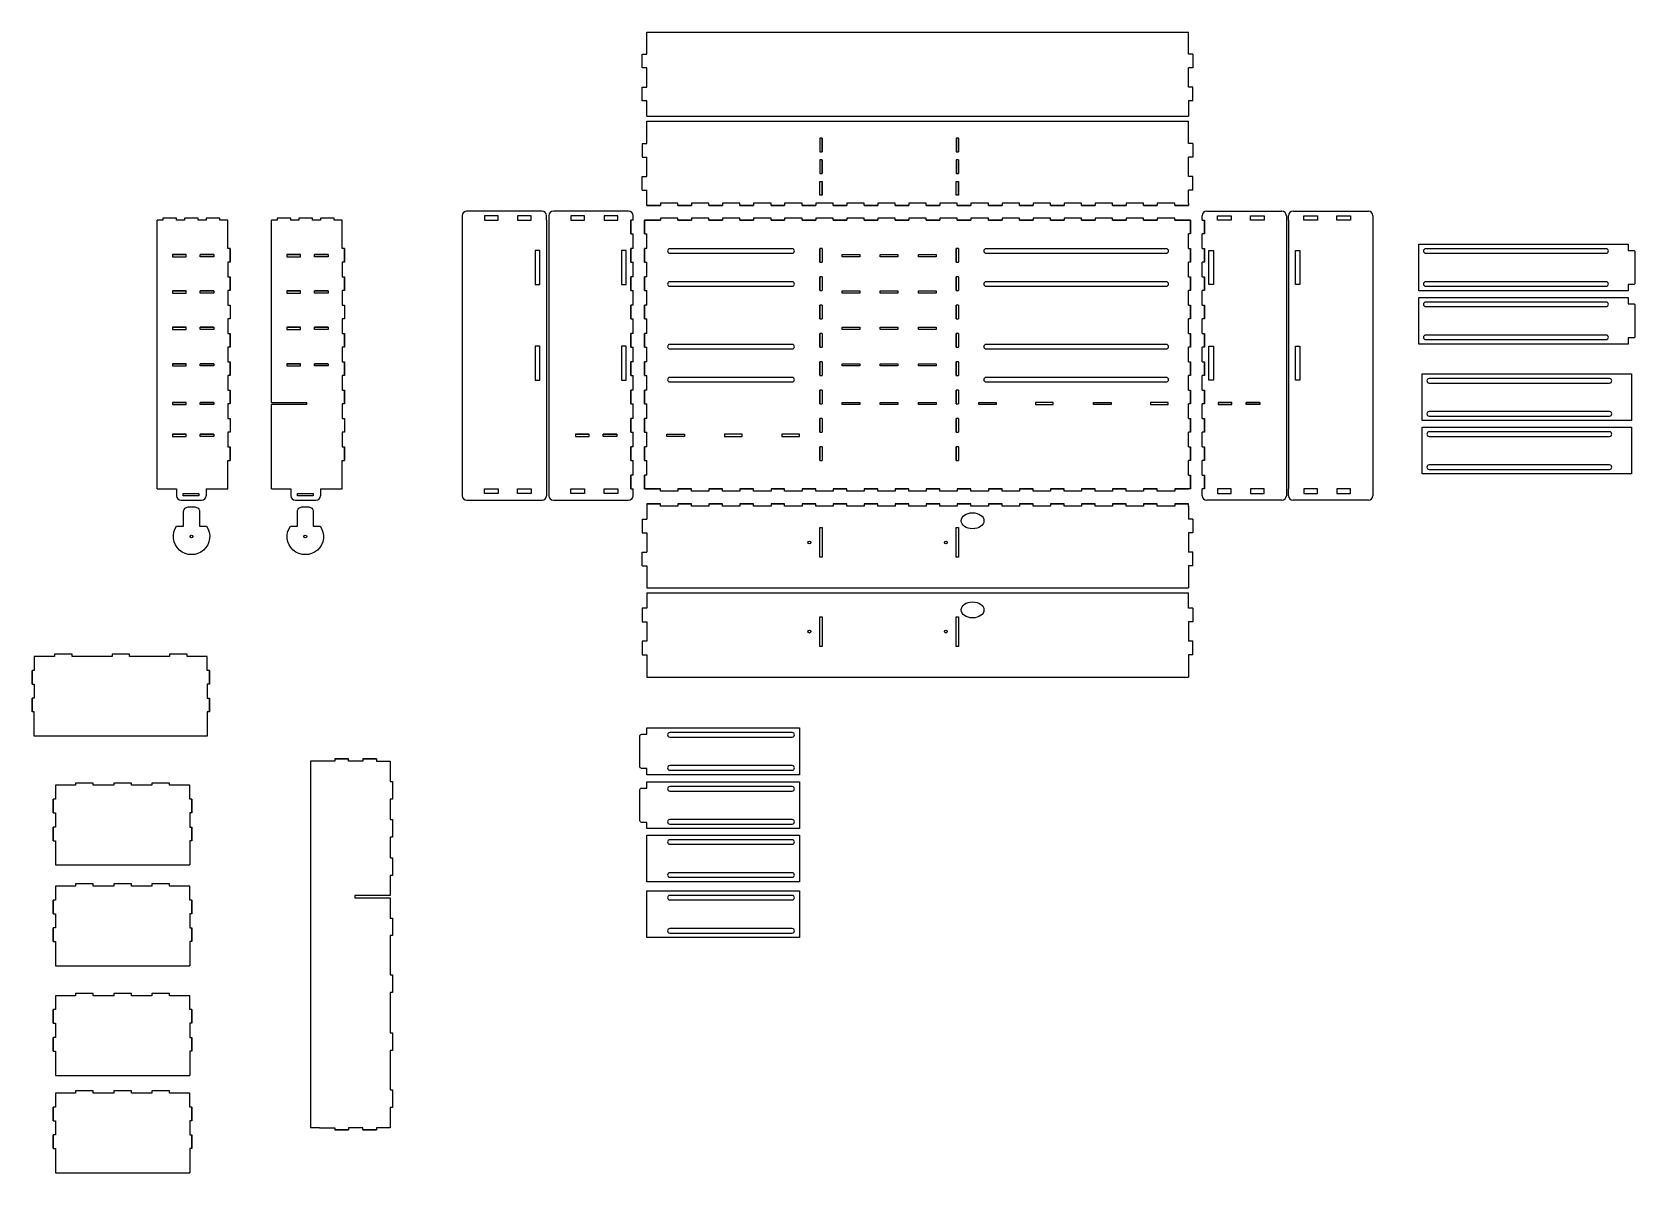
# Model space of a CAD drawing. Header units: millimetres. Extents: x 1108 to 4630, y -1472 to 1034.
import ezdxf

# ---------------------------------------------------------------- set-up
doc = ezdxf.new("R2010")
doc.units = ezdxf.units.MM
doc.header["$MEASUREMENT"] = 0
doc.layers.add('Cut', color=30, linetype='Continuous')

msp = doc.modelspace()

# ---------------------------------------------------------------- linework, layer by layer
at = {"layer": 'Cut'}
for p, q in [((2458.7, 1033.9), (3648.7, 1033.9)), ((2458.7, 985.3), (2458.7, 1033.9)), ((3648.7, 985.3), (3648.7, 1033.9)), ((2448.7, 955.3), (2448.7, 985.3)), ((2448.7, 985.3), (2458.7, 985.3)), ((2458.7, 955.3), (2448.7, 955.3)), ((2458.7, 912.6), (2458.7, 955.3)), ((3658.7, 985.3), (3648.7, 985.3)), ((3658.7, 955.3), (3648.7, 955.3)), ((3648.7, 912.6), (3648.7, 955.3)), ((3658.7, 985.3), (3658.7, 955.3)), ((2448.7, 882.6), (2448.7, 912.6)), ((2448.7, 912.6), (2458.7, 912.6)), ((2458.7, 882.6), (2448.7, 882.6)), ((2458.7, 863.9), (2458.7, 882.6)), ((3658.7, 912.6), (3648.7, 912.6)), ((3658.7, 882.6), (3648.7, 882.6)), ((3648.7, 882.6), (3648.7, 848.9)), ((3658.7, 882.6), (3658.7, 912.6)), ((2458.7, 853.9), (2458.7, 863.9)), ((2458.7, 848.9), (2458.7, 853.9)), ((2458.7, 848.9), (3648.7, 848.9)), ((2458.7, 838), (3648.7, 838)), ((2458.7, 789.4), (2458.7, 838)), ((3648.7, 789.4), (3648.7, 838)), ((2448.7, 789.4), (2458.7, 789.4)), ((2448.7, 789.4), (2448.7, 759.4)), ((2843.7, 800.6), (2838.7, 800.6)), ((2838.7, 800.6), (2838.7, 770.6)), ((2843.7, 770.6), (2843.7, 800.6)), ((2843.7, 800.6), (2843.7, 770.6)), ((3143.7, 800.6), (3138.7, 800.6)), ((3138.7, 800.6), (3138.7, 770.6)), ((3143.7, 770.6), (3143.7, 800.6)), ((3143.7, 800.6), (3143.7, 770.6)), ((3658.7, 789.4), (3648.7, 789.4)), ((3658.7, 789.4), (3658.7, 759.4)), ((2448.7, 759.4), (2458.7, 759.4)), ((2458.7, 716.7), (2458.7, 759.4)), ((2838.7, 770.6), (2843.7, 770.6)), ((2843.7, 753), (2838.7, 753)), ((2838.7, 753), (2838.7, 723)), ((2843.7, 723), (2843.7, 753)), ((2843.7, 753), (2843.7, 723)), ((3138.7, 770.6), (3143.7, 770.6)), ((3143.7, 753), (3138.7, 753)), ((3138.7, 753), (3138.7, 723)), ((3143.7, 723), (3143.7, 753)), ((3143.7, 753), (3143.7, 723)), ((3658.7, 759.4), (3648.7, 759.4)), ((3648.7, 716.7), (3648.7, 759.4)), ((2448.7, 716.7), (2458.7, 716.7)), ((2448.7, 686.7), (2448.7, 716.7)), ((2838.7, 723), (2843.7, 723)), ((2838.7, 675.4), (2838.7, 705.4)), ((2838.7, 705.4), (2843.7, 705.4)), ((2843.7, 705.4), (2843.7, 675.4)), ((2843.7, 675.4), (2843.7, 705.4)), ((3138.7, 723), (3143.7, 723)), ((3138.7, 675.4), (3138.7, 705.4)), ((3138.7, 705.4), (3143.7, 705.4)), ((3143.7, 705.4), (3143.7, 675.4)), ((3143.7, 675.4), (3143.7, 705.4)), ((3658.7, 716.7), (3648.7, 716.7)), ((3658.7, 686.7), (3658.7, 716.7)), ((2448.7, 686.7), (2458.7, 686.7)), ((2458.7, 668), (2458.7, 686.7)), ((2843.7, 675.4), (2838.7, 675.4)), ((3143.7, 675.4), (3138.7, 675.4)), ((3648.7, 668), (3648.7, 686.7)), ((3658.7, 686.7), (3648.7, 686.7)), ((2228.2, 640.4), (2063.2, 640.4)), ((2418.4, 640.4), (2253.4, 640.4)), ((2458.7, 658), (2458.7, 668)), ((2526.9, 658), (2488.7, 658)), ((2595.1, 658), (2556.9, 658)), ((2663.4, 658), (2625.1, 658)), ((2731.6, 658), (2693.4, 658)), ((2799.8, 658), (2761.6, 658)), ((2868.1, 658), (2829.8, 658)), ((2936.3, 658), (2898.1, 658)), ((3004.6, 658), (2966.3, 658)), ((3072.8, 658), (3034.6, 658)), ((3141, 658), (3102.8, 658)), ((3209.3, 658), (3171, 658)), ((3277.5, 658), (3239.3, 658)), ((3345.7, 658), (3307.5, 658)), ((3414, 658), (3375.7, 658)), ((3482.2, 658), (3444, 658)), ((3550.4, 658), (3512.2, 658)), ((3618.7, 658), (3580.4, 658)), ((3648.7, 658), (3648.7, 668)), ((3689, 640.4), (3854, 640.4)), ((3879.2, 640.4), (4044.2, 640.4)), ((1382.9, 30.4), (1382.9, 620.4)), ((1634.1, 220.4), (1634.1, 620.4)), ((2053.2, 630.4), (2053.2, 15.4)), ((2238.5, 620.4), (2238.5, 630.4)), ((2238.5, 620.4), (2238.5, 15.4)), ((2243.4, 630.4), (2243.4, 15.4)), ((2428.4, 620.4), (2428.4, 630.4)), ((2526.9, 625.4), (2488.7, 625.4)), ((2595.1, 625.4), (2556.9, 625.4)), ((2663.4, 625.4), (2625.1, 625.4)), ((2731.6, 625.4), (2693.4, 625.4)), ((2799.8, 625.4), (2761.6, 625.4)), ((2868.1, 625.4), (2829.8, 625.4)), ((2936.3, 625.4), (2898.1, 625.4)), ((3004.6, 625.4), (2966.3, 625.4)), ((3072.8, 625.4), (3034.6, 625.4)), ((3141, 625.4), (3102.8, 625.4)), ((3209.3, 625.4), (3171, 625.4)), ((3277.5, 625.4), (3239.3, 625.4)), ((3345.7, 625.4), (3307.5, 625.4)), ((3414, 625.4), (3375.7, 625.4)), ((3482.2, 625.4), (3444, 625.4)), ((3550.4, 625.4), (3512.2, 625.4)), ((3618.7, 625.4), (3580.4, 625.4)), ((3679, 620.4), (3679, 630.4)), ((3864, 630.4), (3864, 15.4)), ((3868.8, 620.4), (3868.8, 630.4)), ((3868.8, 620.4), (3868.8, 30.4)), ((4054.2, 630.4), (4054.2, 15.4)), ((4615, 568.1), (4615, 554.2)), ((2843.7, 558.2), (2843.7, 528.2)), ((3143.7, 558.2), (3143.7, 528.2)), ((2843.7, 495.9), (2843.7, 465.9)), ((3143.7, 495.9), (3143.7, 465.9)), ((4615, 479.2), (4615, 465.4)), ((2843.7, 433.7), (2843.7, 403.7)), ((3143.7, 433.7), (3143.7, 403.7)), ((4615, 450.9), (4615, 437.1)), ((2843.7, 371.5), (2843.7, 341.5)), ((3143.7, 371.5), (3143.7, 341.5)), ((4615, 362.1), (4615, 348.3)), ((2843.7, 309.3), (2843.7, 279.3)), ((3143.7, 309.3), (3143.7, 279.3)), ((4622.4, 282.9), (4622.4, 180.3)), ((2843.7, 247), (2843.7, 217)), ((3143.7, 247), (3143.7, 217)), ((1634.1, 220.4), (1711.6, 220.4)), ((1634.1, 30.4), (1634.1, 215.4)), ((1711.6, 215.4), (1634.1, 215.4)), ((1711.6, 215.4), (1711.6, 220.4)), ((2843.7, 184.8), (2843.7, 154.8)), ((3143.7, 184.8), (3143.7, 154.8)), ((4622.4, 165.8), (4622.4, 63.1)), ((1542.9, 92.6), (1542.9, 122.6)), ((1794.1, 92.6), (1794.1, 122.6)), ((2843.7, 122.6), (2843.7, 92.6)), ((3143.7, 122.6), (3143.7, 92.6)), ((1537.9, 30.4), (1537.9, 92.6)), ((1537.9, 92.6), (1542.9, 92.6)), ((1789.1, 30.4), (1789.1, 92.6)), ((1789.1, 92.6), (1794.1, 92.6)), ((1382.9, 30.4), (1425.3, 30.4)), ((1425.3, 30.4), (1425.3, 15.4)), ((1435.3, 5.4), (1480.5, 5.4)), ((1490.5, 30.4), (1490.5, 15.4)), ((1490.5, 30.4), (1537.9, 30.4)), ((1634.1, 30.4), (1676.5, 30.4)), ((1676.5, 30.4), (1676.5, 15.4)), ((1686.5, 5.4), (1731.7, 5.4)), ((1741.7, 30.4), (1789.1, 30.4)), ((1741.7, 30.4), (1741.7, 15.4)), ((2063.2, 5.4), (2228.2, 5.4)), ((2253.4, 5.4), (2418.4, 5.4)), ((2428.4, 15.4), (2428.4, 30.4)), ((2526.9, 25.4), (2488.7, 25.4)), ((2595.1, 25.4), (2556.9, 25.4)), ((2663.4, 25.4), (2625.1, 25.4)), ((2731.6, 25.4), (2693.4, 25.4)), ((2799.8, 25.4), (2761.6, 25.4)), ((2868.1, 25.4), (2829.8, 25.4)), ((2936.3, 25.4), (2898.1, 25.4)), ((3004.6, 25.4), (2966.3, 25.4)), ((3072.8, 25.4), (3034.6, 25.4)), ((3141, 25.4), (3102.8, 25.4)), ((3209.3, 25.4), (3171, 25.4)), ((3277.5, 25.4), (3239.3, 25.4)), ((3345.7, 25.4), (3307.5, 25.4)), ((3414, 25.4), (3375.7, 25.4)), ((3482.2, 25.4), (3444, 25.4)), ((3550.4, 25.4), (3512.2, 25.4)), ((3618.7, 25.4), (3580.4, 25.4)), ((3679, 15.4), (3679, 30.4)), ((3854, 5.4), (3689, 5.4)), ((3868.8, 15.4), (3868.8, 30.4)), ((4044.2, 5.4), (3879.2, 5.4)), ((2458.7, -7.3), (2458.7, -17.3)), ((2458.7, -17.3), (2458.7, -35.9)), ((2526.9, -7.3), (2488.7, -7.3)), ((2595.1, -7.3), (2556.9, -7.3)), ((2663.4, -7.3), (2625.1, -7.3)), ((2731.6, -7.3), (2693.4, -7.3)), ((2799.8, -7.3), (2761.6, -7.3)), ((2868.1, -7.3), (2829.8, -7.3)), ((2936.3, -7.3), (2898.1, -7.3)), ((3004.6, -7.3), (2966.3, -7.3)), ((3072.8, -7.3), (3034.6, -7.3)), ((3141, -7.3), (3102.8, -7.3)), ((3209.3, -7.3), (3171, -7.3)), ((3277.5, -7.3), (3239.3, -7.3)), ((3345.7, -7.3), (3307.5, -7.3)), ((3414, -7.3), (3375.7, -7.3)), ((3482.2, -7.3), (3444, -7.3)), ((3550.4, -7.3), (3512.2, -7.3)), ((3618.7, -7.3), (3580.4, -7.3)), ((3648.7, -7.3), (3648.7, -17.3)), ((3648.7, -17.3), (3648.7, -35.9)), ((2448.7, -35.9), (2458.7, -35.9)), ((2448.7, -35.9), (2448.7, -65.9)), ((2448.7, -65.9), (2458.7, -65.9)), ((2458.7, -65.9), (2458.7, -108.6)), ((3658.7, -35.9), (3648.7, -35.9)), ((3658.7, -65.9), (3648.7, -65.9)), ((3648.7, -65.9), (3648.7, -108.6)), ((3658.7, -35.9), (3658.7, -65.9)), ((2448.7, -108.6), (2458.7, -108.6)), ((2448.7, -138.6), (2448.7, -108.6)), ((2448.7, -138.6), (2458.7, -138.6)), ((2458.7, -138.6), (2458.7, -187.3)), ((3658.7, -108.6), (3648.7, -108.6)), ((3658.7, -138.6), (3648.7, -138.6)), ((3648.7, -138.6), (3648.7, -187.3)), ((3658.7, -138.6), (3658.7, -108.6)), ((2458.7, -187.3), (3648.7, -187.3)), ((2458.7, -198.2), (3648.7, -198.2)), ((2458.7, -198.2), (2458.7, -203.2)), ((2458.7, -203.2), (2458.7, -213.2)), ((3648.7, -231.8), (3648.7, -198.2)), ((2458.7, -231.8), (2448.7, -231.8)), ((2448.7, -231.8), (2448.7, -261.8)), ((2458.7, -213.2), (2458.7, -231.8)), ((3658.7, -231.8), (3648.7, -231.8)), ((3658.7, -231.8), (3658.7, -261.8)), ((2448.7, -261.8), (2458.7, -261.8)), ((2458.7, -261.8), (2458.7, -304.5)), ((3658.7, -261.8), (3648.7, -261.8)), ((3648.7, -261.8), (3648.7, -304.5)), ((2458.7, -304.5), (2448.7, -304.5)), ((2448.7, -304.5), (2448.7, -334.5)), ((3658.7, -304.5), (3648.7, -304.5)), ((3658.7, -334.5), (3658.7, -304.5)), ((1157.1, -337.9), (1112.8, -337.9)), ((1112.8, -337.9), (1112.8, -368.3)), ((1195.8, -332.9), (1157.1, -332.9)), ((1157.1, -332.9), (1157.1, -337.9)), ((1195.8, -337.9), (1195.8, -332.9)), ((1283.5, -337.9), (1195.8, -337.9)), ((1322.2, -332.9), (1283.5, -332.9)), ((1283.5, -332.9), (1283.5, -337.9)), ((1322.2, -337.9), (1322.2, -332.9)), ((1409.8, -337.9), (1322.2, -337.9)), ((1448.5, -332.9), (1409.8, -332.9)), ((1409.8, -332.9), (1409.8, -337.9)), ((1448.5, -337.9), (1448.5, -332.9)), ((1492.8, -337.9), (1448.5, -337.9)), ((1492.8, -368.3), (1492.8, -337.9)), ((2448.7, -334.5), (2458.7, -334.5)), ((2458.7, -334.5), (2458.7, -383.2)), ((3658.7, -334.5), (3648.7, -334.5)), ((3648.7, -334.5), (3648.7, -383.2)), ((1107.8, -398.3), (1107.8, -368.3)), ((1107.8, -368.3), (1107.8, -398.3)), ((1112.8, -368.3), (1107.8, -368.3)), ((1497.8, -368.3), (1492.8, -368.3)), ((1497.8, -398.3), (1497.8, -368.3)), ((1497.8, -368.3), (1497.8, -398.3)), ((2458.7, -383.2), (3648.7, -383.2)), ((1107.8, -398.3), (1112.8, -398.3)), ((1112.8, -398.3), (1112.8, -429.6)), ((1497.8, -398.3), (1492.8, -398.3)), ((1492.8, -398.3), (1492.8, -429.6)), ((1112.8, -429.6), (1107.8, -429.6)), ((1107.8, -429.6), (1107.8, -459.6)), ((1107.8, -459.6), (1107.8, -429.6)), ((1492.8, -429.6), (1497.8, -429.6)), ((1497.8, -429.6), (1497.8, -459.6)), ((1497.8, -459.6), (1497.8, -429.6)), ((1112.8, -459.6), (1107.8, -459.6)), ((1112.8, -512.9), (1112.8, -459.6)), ((1497.8, -459.6), (1492.8, -459.6)), ((1492.8, -459.6), (1492.8, -512.9)), ((1492.8, -512.9), (1112.8, -512.9)), ((2458.7, -508.7), (2458.7, -494.9)), ((1773.2, -562.9), (1773.2, -567.9)), ((1773.2, -562.9), (1773.2, -567.9)), ((1773.2, -567.9), (1719.8, -567.9)), ((1719.8, -567.9), (1719.8, -1372.9)), ((1773.2, -567.9), (1719.8, -567.9)), ((1719.8, -567.9), (1719.8, -1372.9)), ((2458.7, -597.6), (2458.7, -583.7)), ((2458.7, -627.2), (2458.7, -613.4)), ((2458.7, -716), (2458.7, -702.2)), ((2458.7, -832.9), (2458.7, -730.3)), ((1154.2, -742.5), (1159.2, -742.5)), ((1159.2, -742.5), (1159.2, -795.8)), ((1459.2, -742.5), (1454.2, -742.5)), ((1454.2, -742.5), (1454.2, -795.8)), ((1159.2, -795.8), (1454.2, -795.8)), ((2458.7, -955.4), (2458.7, -852.7)), ((1154.2, -964.1), (1159.2, -964.1)), ((1159.2, -964.1), (1159.2, -1017.4)), ((1459.2, -964.1), (1454.2, -964.1)), ((1454.2, -964.1), (1454.2, -1017.4)), ((1159.2, -1017.4), (1454.2, -1017.4)), ((1154.2, -1204.8), (1159.2, -1204.8)), ((1159.2, -1204.8), (1159.2, -1258.1)), ((1459.2, -1204.8), (1454.2, -1204.8)), ((1454.2, -1204.8), (1454.2, -1258.1)), ((1159.2, -1258.1), (1454.2, -1258.1)), ((1739.8, -1372.9), (1719.8, -1372.9)), ((1739.8, -1372.9), (1719.8, -1372.9)), ((1739.8, -1372.9), (1773.2, -1372.9)), ((1739.8, -1372.9), (1773.2, -1372.9)), ((1773.2, -1372.9), (1773.2, -1377.9)), ((1773.2, -1372.9), (1773.2, -1377.9)), ((1154.2, -1419), (1159.2, -1419)), ((1159.2, -1419), (1159.2, -1472.3)), ((1459.2, -1419), (1454.2, -1419)), ((1454.2, -1419), (1454.2, -1472.3)), ((1159.2, -1472.3), (1454.2, -1472.3))]:
    msp.add_line(p, q, dxfattribs=at)
for points in [[(2458.7, 653), (2458.7, 658)], [(2488.7, 658), (2488.7, 653), (2458.7, 653), (2488.7, 653)], [(2526.9, 653), (2526.9, 658)], [(2556.9, 658), (2556.9, 653), (2526.9, 653), (2556.9, 653)], [(2595.1, 653), (2595.1, 658)], [(2625.1, 658), (2625.1, 653), (2595.1, 653), (2625.1, 653)], [(2663.4, 653), (2663.4, 658)], [(2693.4, 658), (2693.4, 653), (2663.4, 653), (2693.4, 653)], [(2731.6, 653), (2731.6, 658)], [(2761.6, 658), (2761.6, 653), (2731.6, 653), (2761.6, 653)], [(2799.8, 653), (2799.8, 658)], [(2829.8, 658), (2829.8, 653), (2799.8, 653), (2829.8, 653)], [(2868.1, 653), (2868.1, 658)], [(2898.1, 658), (2898.1, 653), (2868.1, 653), (2898.1, 653)], [(2936.3, 653), (2936.3, 658)], [(2966.3, 658), (2966.3, 653), (2936.3, 653), (2966.3, 653)], [(3004.6, 653), (3004.6, 658)], [(3034.6, 658), (3034.6, 653), (3004.6, 653), (3034.6, 653)], [(3072.8, 653), (3072.8, 658)], [(3102.8, 658), (3102.8, 653), (3072.8, 653), (3102.8, 653)], [(3141, 653), (3141, 658)], [(3171, 658), (3171, 653), (3141, 653), (3171, 653)], [(3209.3, 653), (3209.3, 658)], [(3239.3, 658), (3239.3, 653), (3209.3, 653), (3239.3, 653)], [(3277.5, 653), (3277.5, 658)], [(3307.5, 658), (3307.5, 653), (3277.5, 653), (3307.5, 653)], [(3345.7, 653), (3345.7, 658)], [(3375.7, 658), (3375.7, 653), (3345.7, 653), (3375.7, 653)], [(3414, 653), (3414, 658)], [(3444, 658), (3444, 653), (3414, 653), (3444, 653)], [(3482.2, 653), (3482.2, 658)], [(3512.2, 658), (3512.2, 653), (3482.2, 653), (3512.2, 653)], [(3550.4, 653), (3550.4, 658)], [(3580.4, 658), (3580.4, 653), (3550.4, 653), (3580.4, 653)], [(3618.7, 653), (3618.7, 658)], [(3648.7, 658), (3648.7, 653), (3618.7, 653), (3648.7, 653)], [(1542.9, 558.2), (1542.9, 528.2), (1542.9, 558.2), (1537.9, 558.2), (1537.9, 620.4), (1520.5, 620.4), (1520.5, 625.4), (1490.5, 625.4), (1490.5, 620.4), (1472.9, 620.4), (1472.9, 625.4), (1442.9, 625.4), (1442.9, 620.4), (1425.3, 620.4), (1425.3, 625.4), (1395.3, 625.4), (1395.3, 620.4), (1382.9, 620.4)], [(1794.1, 558.2), (1794.1, 528.2), (1794.1, 558.2), (1789.1, 558.2), (1789.1, 620.4), (1771.7, 620.4), (1771.7, 625.4), (1741.7, 625.4), (1741.7, 620.4), (1724.1, 620.4), (1724.1, 625.4), (1694.1, 625.4), (1694.1, 620.4), (1676.5, 620.4), (1676.5, 625.4), (1646.5, 625.4), (1646.5, 620.4), (1634.1, 620.4)], [(2428.4, 620.4), (2423.4, 620.4), (2423.4, 590.4), (2423.4, 620.4)], [(2488.7, 625.4), (2488.7, 620.4), (2453.7, 620.4), (2488.7, 620.4)], [(2458.7, 620.4), (2453.7, 620.4), (2453.7, 590.4), (2453.7, 620.4)], [(2453.7, 620.4), (2458.7, 620.4)], [(2526.9, 620.4), (2526.9, 625.4)], [(2556.9, 625.4), (2556.9, 620.4), (2526.9, 620.4), (2556.9, 620.4)], [(2595.1, 620.4), (2595.1, 625.4)], [(2625.1, 625.4), (2625.1, 620.4), (2595.1, 620.4), (2625.1, 620.4)], [(2663.4, 620.4), (2663.4, 625.4)], [(2693.4, 625.4), (2693.4, 620.4), (2663.4, 620.4), (2693.4, 620.4)], [(2731.6, 620.4), (2731.6, 625.4)], [(2761.6, 625.4), (2761.6, 620.4), (2731.6, 620.4), (2761.6, 620.4)], [(2799.8, 620.4), (2799.8, 625.4)], [(2829.8, 625.4), (2829.8, 620.4), (2799.8, 620.4), (2829.8, 620.4)], [(2868.1, 620.4), (2868.1, 625.4)], [(2898.1, 625.4), (2898.1, 620.4), (2868.1, 620.4), (2898.1, 620.4)], [(2936.3, 620.4), (2936.3, 625.4)], [(2966.3, 625.4), (2966.3, 620.4), (2936.3, 620.4), (2966.3, 620.4)], [(3004.6, 620.4), (3004.6, 625.4)], [(3034.6, 625.4), (3034.6, 620.4), (3004.6, 620.4), (3034.6, 620.4)], [(3072.8, 620.4), (3072.8, 625.4)], [(3102.8, 625.4), (3102.8, 620.4), (3072.8, 620.4), (3102.8, 620.4)], [(3141, 620.4), (3141, 625.4)], [(3171, 625.4), (3171, 620.4), (3141, 620.4), (3171, 620.4)], [(3209.3, 620.4), (3209.3, 625.4)], [(3239.3, 625.4), (3239.3, 620.4), (3209.3, 620.4), (3239.3, 620.4)], [(3277.5, 620.4), (3277.5, 625.4)], [(3307.5, 625.4), (3307.5, 620.4), (3277.5, 620.4), (3307.5, 620.4)], [(3345.7, 620.4), (3345.7, 625.4)], [(3375.7, 625.4), (3375.7, 620.4), (3345.7, 620.4), (3375.7, 620.4)], [(3414, 620.4), (3414, 625.4)], [(3444, 625.4), (3444, 620.4), (3414, 620.4), (3444, 620.4)], [(3482.2, 620.4), (3482.2, 625.4)], [(3512.2, 625.4), (3512.2, 620.4), (3482.2, 620.4), (3512.2, 620.4)], [(3550.4, 620.4), (3550.4, 625.4)], [(3580.4, 625.4), (3580.4, 620.4), (3550.4, 620.4), (3580.4, 620.4)], [(3618.7, 620.4), (3618.7, 625.4)], [(3653.7, 620.4), (3648.7, 620.4), (3618.7, 620.4), (3648.7, 620.4)], [(3648.7, 620.4), (3653.7, 620.4), (3653.7, 590.4), (3653.7, 620.4)], [(3679, 620.4), (3684, 620.4), (3684, 590.4), (3684, 620.4)], [(2423.4, 590.4), (2428.4, 590.4)], [(2428.4, 558.2), (2428.4, 590.4)], [(2453.7, 590.4), (2458.7, 590.4)], [(2458.7, 558.2), (2458.7, 590.4)], [(3648.7, 558.2), (3648.7, 590.4)], [(3653.7, 590.4), (3648.7, 590.4)], [(3679, 558.2), (3679, 590.4)], [(3684, 590.4), (3679, 590.4)], [(4615, 465.4), (4155.3, 465.4), (4155.3, 568.1), (4615, 568.1)], [(1416.2, 545.4), (1416.2, 540.4), (1446.2, 540.4), (1446.2, 545.4), (1416.2, 545.4), (1446.2, 545.4)], [(1507.5, 545.4), (1507.5, 540.4), (1477.5, 540.4), (1477.5, 545.4), (1507.5, 545.4), (1477.5, 545.4)], [(1667.4, 545.4), (1667.4, 540.4), (1697.4, 540.4), (1697.4, 545.4), (1667.4, 545.4), (1697.4, 545.4)], [(1758.7, 545.4), (1758.7, 540.4), (1728.7, 540.4), (1728.7, 545.4), (1758.7, 545.4), (1728.7, 545.4)], [(2428.4, 558.2), (2423.4, 558.2), (2423.4, 528.2), (2423.4, 558.2)], [(2458.7, 558.2), (2453.7, 558.2), (2453.7, 528.2), (2453.7, 558.2)], [(2843.7, 558.2), (2838.7, 558.2), (2838.7, 528.2), (2838.7, 558.2)], [(3143.7, 558.2), (3138.7, 558.2), (3138.7, 528.2), (3138.7, 558.2)], [(3648.7, 558.2), (3653.7, 558.2), (3653.7, 528.2), (3653.7, 558.2)], [(3679, 558.2), (3684, 558.2), (3684, 528.2), (3684, 558.2)], [(1542.9, 528.2), (1537.9, 528.2), (1537.9, 495.9), (1542.9, 495.9), (1542.9, 465.9), (1542.9, 495.9)], [(1794.1, 528.2), (1789.1, 528.2), (1789.1, 495.9), (1794.1, 495.9), (1794.1, 465.9), (1794.1, 495.9)], [(2423.4, 528.2), (2428.4, 528.2)], [(2428.4, 495.9), (2423.4, 495.9), (2423.4, 465.9), (2423.4, 495.9)], [(2428.4, 495.9), (2428.4, 528.2)], [(2453.7, 528.2), (2458.7, 528.2)], [(2458.7, 495.9), (2453.7, 495.9), (2453.7, 465.9), (2453.7, 495.9)], [(2458.7, 495.9), (2458.7, 528.2)], [(2838.7, 528.2), (2843.7, 528.2)], [(2843.7, 495.9), (2838.7, 495.9), (2838.7, 465.9), (2838.7, 495.9)], [(3138.7, 528.2), (3143.7, 528.2)], [(3143.7, 495.9), (3138.7, 495.9), (3138.7, 465.9), (3138.7, 495.9)], [(3648.7, 495.9), (3648.7, 528.2)], [(3653.7, 528.2), (3648.7, 528.2)], [(3648.7, 495.9), (3653.7, 495.9), (3653.7, 465.9), (3653.7, 495.9)], [(3679, 495.9), (3679, 528.2)], [(3684, 528.2), (3679, 528.2)], [(3679, 495.9), (3684, 495.9), (3684, 465.9), (3684, 495.9)], [(1416.2, 465.4), (1416.2, 460.4), (1446.2, 460.4), (1446.2, 465.4), (1416.2, 465.4), (1446.2, 465.4)], [(1507.5, 465.4), (1507.5, 460.4), (1477.5, 460.4), (1477.5, 465.4), (1507.5, 465.4), (1477.5, 465.4)], [(1542.9, 465.9), (1537.9, 465.9), (1537.9, 433.7), (1542.9, 433.7), (1542.9, 403.7), (1537.9, 403.7), (1537.9, 371.5), (1542.9, 371.5), (1542.9, 341.5), (1542.9, 371.5)], [(1667.4, 465.4), (1667.4, 460.4), (1697.4, 460.4), (1697.4, 465.4), (1667.4, 465.4), (1697.4, 465.4)], [(1758.7, 465.4), (1758.7, 460.4), (1728.7, 460.4), (1728.7, 465.4), (1758.7, 465.4), (1728.7, 465.4)], [(1794.1, 465.9), (1789.1, 465.9), (1789.1, 433.7), (1794.1, 433.7), (1794.1, 403.7), (1789.1, 403.7), (1789.1, 371.5), (1794.1, 371.5), (1794.1, 341.5), (1794.1, 371.5)], [(2423.4, 465.9), (2428.4, 465.9)], [(2428.4, 433.7), (2428.4, 465.9)], [(2453.7, 465.9), (2458.7, 465.9)], [(2458.7, 433.7), (2458.7, 465.9)], [(2838.7, 465.9), (2843.7, 465.9)], [(3138.7, 465.9), (3143.7, 465.9)], [(3648.7, 433.7), (3648.7, 465.9)], [(3653.7, 465.9), (3648.7, 465.9)], [(3679, 433.7), (3679, 465.9)], [(3684, 465.9), (3679, 465.9)], [(2428.4, 433.7), (2423.4, 433.7), (2423.4, 403.7), (2423.4, 433.7)], [(2458.7, 433.7), (2453.7, 433.7), (2453.7, 403.7), (2453.7, 433.7)], [(2843.7, 433.7), (2838.7, 433.7), (2838.7, 403.7), (2838.7, 433.7)], [(3143.7, 433.7), (3138.7, 433.7), (3138.7, 403.7), (3138.7, 433.7)], [(3648.7, 433.7), (3653.7, 433.7), (3653.7, 403.7), (3653.7, 433.7)], [(3679, 433.7), (3684, 433.7), (3684, 403.7), (3684, 433.7)], [(4615, 348.3), (4155.3, 348.3), (4155.3, 450.9), (4615, 450.9)], [(2423.4, 403.7), (2428.4, 403.7)], [(2428.4, 371.5), (2428.4, 403.7)], [(2453.7, 403.7), (2458.7, 403.7)], [(2458.7, 371.5), (2458.7, 403.7)], [(2838.7, 403.7), (2843.7, 403.7)], [(3138.7, 403.7), (3143.7, 403.7)], [(3648.7, 371.5), (3648.7, 403.7)], [(3653.7, 403.7), (3648.7, 403.7)], [(3679, 371.5), (3679, 403.7)], [(3684, 403.7), (3679, 403.7)], [(1416.2, 385.4), (1416.2, 380.4), (1446.2, 380.4), (1446.2, 385.4), (1416.2, 385.4), (1446.2, 385.4)], [(1507.5, 385.4), (1507.5, 380.4), (1477.5, 380.4), (1477.5, 385.4), (1507.5, 385.4), (1477.5, 385.4)], [(1667.4, 385.4), (1667.4, 380.4), (1697.4, 380.4), (1697.4, 385.4), (1667.4, 385.4), (1697.4, 385.4)], [(1758.7, 385.4), (1758.7, 380.4), (1728.7, 380.4), (1728.7, 385.4), (1758.7, 385.4), (1728.7, 385.4)], [(2428.4, 371.5), (2423.4, 371.5), (2423.4, 341.5), (2423.4, 371.5)], [(2458.7, 371.5), (2453.7, 371.5), (2453.7, 341.5), (2453.7, 371.5)], [(2843.7, 371.5), (2838.7, 371.5), (2838.7, 341.5), (2838.7, 371.5)], [(3143.7, 371.5), (3138.7, 371.5), (3138.7, 341.5), (3138.7, 371.5)], [(3648.7, 371.5), (3653.7, 371.5), (3653.7, 341.5), (3653.7, 371.5)], [(3679, 371.5), (3684, 371.5), (3684, 341.5), (3684, 371.5)], [(1542.9, 341.5), (1537.9, 341.5), (1537.9, 309.3), (1542.9, 309.3), (1542.9, 279.3), (1542.9, 309.3)], [(1794.1, 341.5), (1789.1, 341.5), (1789.1, 309.3), (1794.1, 309.3), (1794.1, 279.3), (1794.1, 309.3)], [(2423.4, 341.5), (2428.4, 341.5)], [(2428.4, 309.3), (2428.4, 341.5)], [(2453.7, 341.5), (2458.7, 341.5)], [(2458.7, 309.3), (2458.7, 341.5)], [(2838.7, 341.5), (2843.7, 341.5)], [(3138.7, 341.5), (3143.7, 341.5)], [(3648.7, 309.3), (3648.7, 341.5)], [(3653.7, 341.5), (3648.7, 341.5)], [(3679, 309.3), (3679, 341.5)], [(3684, 341.5), (3679, 341.5)], [(1416.2, 305.4), (1416.2, 300.4), (1446.2, 300.4), (1446.2, 305.4), (1416.2, 305.4), (1446.2, 305.4)], [(1507.5, 305.4), (1507.5, 300.4), (1477.5, 300.4), (1477.5, 305.4), (1507.5, 305.4), (1477.5, 305.4)], [(1667.4, 305.4), (1667.4, 300.4), (1697.4, 300.4), (1697.4, 305.4), (1667.4, 305.4), (1697.4, 305.4)], [(1758.7, 305.4), (1758.7, 300.4), (1728.7, 300.4), (1728.7, 305.4), (1758.7, 305.4), (1728.7, 305.4)], [(2428.4, 309.3), (2423.4, 309.3), (2423.4, 279.3), (2423.4, 309.3)], [(2458.7, 309.3), (2453.7, 309.3), (2453.7, 279.3), (2453.7, 309.3)], [(2843.7, 309.3), (2838.7, 309.3), (2838.7, 279.3), (2838.7, 309.3)], [(3143.7, 309.3), (3138.7, 309.3), (3138.7, 279.3), (3138.7, 309.3)], [(3648.7, 309.3), (3653.7, 309.3), (3653.7, 279.3), (3653.7, 309.3)], [(3679, 309.3), (3684, 309.3), (3684, 279.3), (3684, 309.3)], [(4622.4, 180.3), (4162.7, 180.3), (4162.7, 282.9), (4622.4, 282.9)], [(1542.9, 279.3), (1537.9, 279.3), (1537.9, 247), (1542.9, 247), (1542.9, 217), (1542.9, 247)], [(1794.1, 279.3), (1789.1, 279.3), (1789.1, 247), (1794.1, 247), (1794.1, 217), (1794.1, 247)], [(2423.4, 279.3), (2428.4, 279.3)], [(2428.4, 247), (2423.4, 247), (2423.4, 217), (2423.4, 247)], [(2428.4, 247), (2428.4, 279.3)], [(2453.7, 279.3), (2458.7, 279.3)], [(2458.7, 247), (2453.7, 247), (2453.7, 217), (2453.7, 247)], [(2458.7, 247), (2458.7, 279.3)], [(2838.7, 279.3), (2843.7, 279.3)], [(2843.7, 247), (2838.7, 247), (2838.7, 217), (2838.7, 247)], [(3138.7, 279.3), (3143.7, 279.3)], [(3143.7, 247), (3138.7, 247), (3138.7, 217), (3138.7, 247)], [(3648.7, 247), (3648.7, 279.3)], [(3653.7, 279.3), (3648.7, 279.3)], [(3648.7, 247), (3653.7, 247), (3653.7, 217), (3653.7, 247)], [(3679, 247), (3679, 279.3)], [(3684, 279.3), (3679, 279.3)], [(3679, 247), (3684, 247), (3684, 217), (3684, 247)], [(1416.2, 220.4), (1416.2, 215.4), (1446.2, 215.4), (1446.2, 220.4), (1416.2, 220.4), (1446.2, 220.4)], [(1507.5, 220.4), (1507.5, 215.4), (1477.5, 215.4), (1477.5, 220.4), (1507.5, 220.4), (1477.5, 220.4)], [(1542.9, 217), (1537.9, 217), (1537.9, 184.8), (1542.9, 184.8), (1542.9, 154.8)], [(1794.1, 217), (1789.1, 217), (1789.1, 184.8), (1794.1, 184.8), (1794.1, 154.8)], [(2423.4, 217), (2428.4, 217)], [(2428.4, 184.8), (2428.4, 217)], [(2453.7, 217), (2458.7, 217)], [(2458.7, 184.8), (2458.7, 217)], [(2838.7, 217), (2843.7, 217)], [(3138.7, 217), (3143.7, 217)], [(3648.7, 184.8), (3648.7, 217)], [(3653.7, 217), (3648.7, 217)], [(3679, 184.8), (3679, 217)], [(3684, 217), (3679, 217)], [(3714.4, 220.4), (3714.4, 215.4), (3744.4, 215.4), (3744.4, 220.4), (3714.4, 220.4), (3744.4, 220.4)], [(3805.6, 220.4), (3805.6, 215.4), (3775.6, 215.4), (3775.6, 220.4), (3805.6, 220.4), (3775.6, 220.4)], [(1542.9, 184.8), (1542.9, 154.8), (1537.9, 154.8), (1537.9, 122.6), (1542.9, 122.6), (1542.9, 92.6)], [(1794.1, 184.8), (1794.1, 154.8), (1789.1, 154.8), (1789.1, 122.6), (1794.1, 122.6), (1794.1, 92.6)], [(2428.4, 184.8), (2423.4, 184.8), (2423.4, 154.8), (2423.4, 184.8)], [(2458.7, 184.8), (2453.7, 184.8), (2453.7, 154.8), (2453.7, 184.8)], [(2843.7, 184.8), (2838.7, 184.8), (2838.7, 154.8), (2838.7, 184.8)], [(3143.7, 184.8), (3138.7, 184.8), (3138.7, 154.8), (3138.7, 184.8)], [(3648.7, 184.8), (3653.7, 184.8), (3653.7, 154.8), (3653.7, 184.8)], [(3679, 184.8), (3684, 184.8), (3684, 154.8), (3684, 184.8)], [(1416.2, 150.4), (1416.2, 145.4), (1446.2, 145.4), (1446.2, 150.4), (1416.2, 150.4), (1446.2, 150.4)], [(1507.5, 150.4), (1507.5, 145.4), (1477.5, 145.4), (1477.5, 150.4), (1507.5, 150.4), (1477.5, 150.4)], [(2301.7, 150.4), (2301.7, 145.4), (2331.7, 145.4), (2331.7, 150.4), (2301.7, 150.4), (2331.7, 150.4)], [(2393, 150.4), (2393, 145.4), (2363, 145.4), (2363, 150.4), (2393, 150.4), (2363, 150.4)], [(2423.4, 154.8), (2428.4, 154.8)], [(2428.4, 122.6), (2428.4, 154.8)], [(2453.7, 154.8), (2458.7, 154.8)], [(2458.7, 122.6), (2458.7, 154.8)], [(2838.7, 154.8), (2843.7, 154.8)], [(3138.7, 154.8), (3143.7, 154.8)], [(3648.7, 122.6), (3648.7, 154.8)], [(3653.7, 154.8), (3648.7, 154.8)], [(3679, 122.6), (3679, 154.8)], [(3684, 154.8), (3679, 154.8)], [(4622.4, 63.1), (4162.7, 63.1), (4162.7, 165.8), (4622.4, 165.8)], [(2428.4, 122.6), (2423.4, 122.6), (2423.4, 92.6), (2423.4, 122.6)], [(2458.7, 122.6), (2453.7, 122.6), (2453.7, 92.6), (2453.7, 122.6)], [(2843.7, 122.6), (2838.7, 122.6), (2838.7, 92.6), (2838.7, 122.6)], [(3143.7, 122.6), (3138.7, 122.6), (3138.7, 92.6), (3138.7, 122.6)], [(3648.7, 122.6), (3653.7, 122.6), (3653.7, 92.6), (3653.7, 122.6)], [(3679, 122.6), (3684, 122.6), (3684, 92.6), (3684, 122.6)], [(2423.4, 92.6), (2428.4, 92.6)], [(2428.4, 60.4), (2428.4, 92.6)], [(2453.7, 92.6), (2458.7, 92.6)], [(2458.7, 60.4), (2458.7, 92.6)], [(2838.7, 92.6), (2843.7, 92.6)], [(3138.7, 92.6), (3143.7, 92.6)], [(3648.7, 60.4), (3648.7, 92.6)], [(3653.7, 92.6), (3648.7, 92.6)], [(3679, 60.4), (3679, 92.6)], [(3684, 92.6), (3679, 92.6)], [(2428.4, 60.4), (2423.4, 60.4), (2423.4, 30.4), (2423.4, 60.4)], [(2458.7, 60.4), (2453.7, 60.4), (2453.7, 30.4), (2453.7, 60.4)], [(3648.7, 60.4), (3653.7, 60.4), (3653.7, 30.4), (3653.7, 60.4)], [(3679, 60.4), (3684, 60.4), (3684, 30.4), (3684, 60.4)], [(2423.4, 30.4), (2428.4, 30.4)], [(2488.7, 25.4), (2488.7, 30.4), (2453.7, 30.4), (2488.7, 30.4)], [(2453.7, 30.4), (2458.7, 30.4)], [(2526.9, 30.4), (2526.9, 25.4)], [(2556.9, 25.4), (2556.9, 30.4), (2526.9, 30.4), (2556.9, 30.4)], [(2595.1, 30.4), (2595.1, 25.4)], [(2625.1, 25.4), (2625.1, 30.4), (2595.1, 30.4), (2625.1, 30.4)], [(2663.4, 30.4), (2663.4, 25.4)], [(2693.4, 25.4), (2693.4, 30.4), (2663.4, 30.4), (2693.4, 30.4)], [(2731.6, 30.4), (2731.6, 25.4)], [(2761.6, 25.4), (2761.6, 30.4), (2731.6, 30.4), (2761.6, 30.4)], [(2799.8, 30.4), (2799.8, 25.4)], [(2829.8, 25.4), (2829.8, 30.4), (2799.8, 30.4), (2829.8, 30.4)], [(2868.1, 30.4), (2868.1, 25.4)], [(2898.1, 25.4), (2898.1, 30.4), (2868.1, 30.4), (2898.1, 30.4)], [(2936.3, 30.4), (2936.3, 25.4)], [(2966.3, 25.4), (2966.3, 30.4), (2936.3, 30.4), (2966.3, 30.4)], [(3004.6, 30.4), (3004.6, 25.4)], [(3034.6, 25.4), (3034.6, 30.4), (3004.6, 30.4), (3034.6, 30.4)], [(3072.8, 30.4), (3072.8, 25.4)], [(3102.8, 25.4), (3102.8, 30.4), (3072.8, 30.4), (3102.8, 30.4)], [(3141, 30.4), (3141, 25.4)], [(3171, 25.4), (3171, 30.4), (3141, 30.4), (3171, 30.4)], [(3209.3, 30.4), (3209.3, 25.4)], [(3239.3, 25.4), (3239.3, 30.4), (3209.3, 30.4), (3239.3, 30.4)], [(3277.5, 30.4), (3277.5, 25.4)], [(3307.5, 25.4), (3307.5, 30.4), (3277.5, 30.4), (3307.5, 30.4)], [(3345.7, 30.4), (3345.7, 25.4)], [(3375.7, 25.4), (3375.7, 30.4), (3345.7, 30.4), (3375.7, 30.4)], [(3414, 30.4), (3414, 25.4)], [(3444, 25.4), (3444, 30.4), (3414, 30.4), (3444, 30.4)], [(3482.2, 30.4), (3482.2, 25.4)], [(3512.2, 25.4), (3512.2, 30.4), (3482.2, 30.4), (3512.2, 30.4)], [(3550.4, 30.4), (3550.4, 25.4)], [(3580.4, 25.4), (3580.4, 30.4), (3550.4, 30.4), (3580.4, 30.4)], [(3618.7, 30.4), (3618.7, 25.4)], [(3653.7, 30.4), (3648.7, 30.4), (3618.7, 30.4), (3648.7, 30.4)], [(3684, 30.4), (3679, 30.4)], [(2458.7, -2.3), (2458.7, -7.3)], [(2488.7, -7.3), (2488.7, -2.3), (2458.7, -2.3), (2488.7, -2.3)], [(2526.9, -2.3), (2526.9, -7.3)], [(2556.9, -7.3), (2556.9, -2.3), (2526.9, -2.3), (2556.9, -2.3)], [(2595.1, -2.3), (2595.1, -7.3)], [(2625.1, -7.3), (2625.1, -2.3), (2595.1, -2.3), (2625.1, -2.3)], [(2663.4, -2.3), (2663.4, -7.3)], [(2693.4, -7.3), (2693.4, -2.3), (2663.4, -2.3), (2693.4, -2.3)], [(2731.6, -2.3), (2731.6, -7.3)], [(2761.6, -7.3), (2761.6, -2.3), (2731.6, -2.3), (2761.6, -2.3)], [(2799.8, -2.3), (2799.8, -7.3)], [(2829.8, -7.3), (2829.8, -2.3), (2799.8, -2.3), (2829.8, -2.3)], [(2868.1, -2.3), (2868.1, -7.3)], [(2898.1, -7.3), (2898.1, -2.3), (2868.1, -2.3), (2898.1, -2.3)], [(2936.3, -2.3), (2936.3, -7.3)], [(2966.3, -7.3), (2966.3, -2.3), (2936.3, -2.3), (2966.3, -2.3)], [(3004.6, -2.3), (3004.6, -7.3)], [(3034.6, -7.3), (3034.6, -2.3), (3004.6, -2.3), (3034.6, -2.3)], [(3072.8, -2.3), (3072.8, -7.3)], [(3102.8, -7.3), (3102.8, -2.3), (3072.8, -2.3), (3102.8, -2.3)], [(3141, -2.3), (3141, -7.3)], [(3171, -7.3), (3171, -2.3), (3141, -2.3), (3171, -2.3)], [(3209.3, -2.3), (3209.3, -7.3)], [(3239.3, -7.3), (3239.3, -2.3), (3209.3, -2.3), (3239.3, -2.3)], [(3277.5, -2.3), (3277.5, -7.3)], [(3307.5, -7.3), (3307.5, -2.3), (3277.5, -2.3), (3307.5, -2.3)], [(3345.7, -2.3), (3345.7, -7.3)], [(3375.7, -7.3), (3375.7, -2.3), (3345.7, -2.3), (3375.7, -2.3)], [(3414, -2.3), (3414, -7.3)], [(3444, -7.3), (3444, -2.3), (3414, -2.3), (3444, -2.3)], [(3482.2, -2.3), (3482.2, -7.3)], [(3512.2, -7.3), (3512.2, -2.3), (3482.2, -2.3), (3512.2, -2.3)], [(3550.4, -2.3), (3550.4, -7.3)], [(3580.4, -7.3), (3580.4, -2.3), (3550.4, -2.3), (3580.4, -2.3)], [(3618.7, -2.3), (3618.7, -7.3)], [(3648.7, -7.3), (3648.7, -2.3), (3618.7, -2.3), (3648.7, -2.3)], [(2458.7, -494.9), (2794.1, -494.9), (2794.1, -597.6), (2458.7, -597.6)], [(1834.4, -562.9), (1864.4, -562.9), (1834.4, -562.9), (1834.4, -567.9), (1803.2, -567.9), (1803.2, -562.9), (1773.2, -562.9), (1803.2, -562.9)], [(1834.4, -562.9), (1864.4, -562.9), (1834.4, -562.9), (1834.4, -567.9), (1803.2, -567.9), (1803.2, -562.9), (1773.2, -562.9), (1803.2, -562.9)], [(1864.4, -562.9), (1864.4, -567.9), (1894.8, -567.9), (1894.8, -612.3), (1899.8, -612.3), (1899.8, -650.9), (1894.8, -650.9), (1894.8, -696.1), (1899.8, -696.1), (1899.8, -734.8), (1894.8, -734.8), (1894.8, -780), (1899.8, -780), (1899.8, -818.6), (1894.8, -818.6), (1894.8, -862.9), (1817.3, -862.9), (1817.3, -867.9), (1894.8, -867.9), (1894.8, -912.3), (1899.8, -912.3), (1899.8, -951), (1894.8, -951), (1894.8, -1037.4), (1899.8, -1037.4), (1899.8, -1076.1), (1894.8, -1076.1), (1894.8, -1164.8), (1899.8, -1164.8), (1899.8, -1203.5), (1894.8, -1203.5), (1894.8, -1289.9), (1899.8, -1289.9), (1899.8, -1328.6), (1894.8, -1328.6), (1894.8, -1372.9), (1864.4, -1372.9), (1864.4, -1377.9)], [(1864.4, -562.9), (1864.4, -567.9), (1894.8, -567.9), (1894.8, -612.3), (1899.8, -612.3), (1899.8, -650.9), (1894.8, -650.9), (1894.8, -696.1), (1899.8, -696.1), (1899.8, -734.8), (1894.8, -734.8), (1894.8, -780), (1899.8, -780), (1899.8, -818.6), (1894.8, -818.6), (1894.8, -862.9), (1817.3, -862.9), (1817.3, -867.9), (1894.8, -867.9), (1894.8, -912.3), (1899.8, -912.3), (1899.8, -951), (1894.8, -951), (1894.8, -1037.4), (1899.8, -1037.4), (1899.8, -1076.1), (1894.8, -1076.1), (1894.8, -1164.8), (1899.8, -1164.8), (1899.8, -1203.5), (1894.8, -1203.5), (1894.8, -1289.9), (1899.8, -1289.9), (1899.8, -1328.6), (1894.8, -1328.6), (1894.8, -1372.9), (1864.4, -1372.9), (1864.4, -1377.9)], [(1834.4, -567.9), (1803.2, -567.9)], [(1834.4, -567.9), (1803.2, -567.9)], [(1459.2, -651.2), (1454.2, -651.2), (1454.2, -620.8), (1409.9, -620.8), (1409.9, -615.8), (1371.3, -615.8), (1371.3, -620.8), (1326.1, -620.8), (1326.1, -615.8), (1287.4, -615.8), (1287.4, -620.8), (1242.2, -620.8), (1242.2, -615.8), (1203.6, -615.8), (1203.6, -620.8), (1159.2, -620.8), (1159.2, -651.2), (1154.2, -651.2)], [(2458.7, -613.4), (2794.1, -613.4), (2794.1, -716), (2458.7, -716)], [(1154.2, -681.2), (1154.2, -651.2), (1154.2, -681.2), (1159.2, -681.2), (1159.2, -712.5), (1154.2, -712.5)], [(1459.2, -681.2), (1459.2, -651.2), (1459.2, -681.2), (1454.2, -681.2), (1454.2, -712.5), (1459.2, -712.5)], [(2458.7, -730.3), (2794.1, -730.3), (2794.1, -832.9), (2458.7, -832.9)], [(1459.2, -872.8), (1454.2, -872.8), (1454.2, -842.4), (1409.9, -842.4), (1409.9, -837.4), (1371.3, -837.4), (1371.3, -842.4), (1326.1, -842.4), (1326.1, -837.4), (1287.4, -837.4), (1287.4, -842.4), (1242.2, -842.4), (1242.2, -837.4), (1203.6, -837.4), (1203.6, -842.4), (1159.2, -842.4), (1159.2, -872.8), (1154.2, -872.8)], [(1154.2, -902.8), (1154.2, -872.8), (1154.2, -902.8), (1159.2, -902.8), (1159.2, -934.1), (1154.2, -934.1)], [(1459.2, -902.8), (1459.2, -872.8), (1459.2, -902.8), (1454.2, -902.8), (1454.2, -934.1), (1459.2, -934.1)], [(2458.7, -852.7), (2794.1, -852.7), (2794.1, -955.4), (2458.7, -955.4)], [(1459.2, -1113.5), (1454.2, -1113.5), (1454.2, -1083.1), (1409.9, -1083.1), (1409.9, -1078.1), (1371.3, -1078.1), (1371.3, -1083.1), (1326.1, -1083.1), (1326.1, -1078.1), (1287.4, -1078.1), (1287.4, -1083.1), (1242.2, -1083.1), (1242.2, -1078.1), (1203.6, -1078.1), (1203.6, -1083.1), (1159.2, -1083.1), (1159.2, -1113.5), (1154.2, -1113.5)], [(1154.2, -1143.5), (1154.2, -1113.5), (1154.2, -1143.5), (1159.2, -1143.5), (1159.2, -1174.8), (1154.2, -1174.8)], [(1459.2, -1143.5), (1459.2, -1113.5), (1459.2, -1143.5), (1454.2, -1143.5), (1454.2, -1174.8), (1459.2, -1174.8)], [(1459.2, -1327.7), (1454.2, -1327.7), (1454.2, -1297.3), (1409.9, -1297.3), (1409.9, -1292.3), (1371.3, -1292.3), (1371.3, -1297.3), (1326.1, -1297.3), (1326.1, -1292.3), (1287.4, -1292.3), (1287.4, -1297.3), (1242.2, -1297.3), (1242.2, -1292.3), (1203.6, -1292.3), (1203.6, -1297.3), (1159.2, -1297.3), (1159.2, -1327.7), (1154.2, -1327.7)], [(1154.2, -1357.7), (1154.2, -1327.7), (1154.2, -1357.7), (1159.2, -1357.7), (1159.2, -1389), (1154.2, -1389)], [(1459.2, -1357.7), (1459.2, -1327.7), (1459.2, -1357.7), (1454.2, -1357.7), (1454.2, -1389), (1459.2, -1389)], [(1834.4, -1377.9), (1864.4, -1377.9), (1834.4, -1377.9), (1834.4, -1372.9), (1803.2, -1372.9), (1803.2, -1377.9), (1773.2, -1377.9), (1803.2, -1377.9)], [(1834.4, -1377.9), (1864.4, -1377.9), (1834.4, -1377.9), (1834.4, -1372.9), (1803.2, -1372.9), (1803.2, -1377.9), (1773.2, -1377.9), (1803.2, -1377.9)]]:
    msp.add_lwpolyline(points, dxfattribs=at)
for points in [[(2102.2, 620.4), (2132.2, 620.4), (2132.2, 630.4), (2102.2, 630.4)], [(2174.9, 620.4), (2204.9, 620.4), (2204.9, 630.4), (2174.9, 630.4)], [(2292, 620.4), (2322, 620.4), (2322, 630.4), (2292, 630.4)], [(2364.7, 620.4), (2394.7, 620.4), (2394.7, 630.4), (2364.7, 630.4)], [(3742.6, 620.4), (3712.6, 620.4), (3712.6, 630.4), (3742.6, 630.4)], [(3815.3, 620.4), (3785.3, 620.4), (3785.3, 630.4), (3815.3, 630.4)], [(3932.5, 620.4), (3902.5, 620.4), (3902.5, 630.4), (3932.5, 630.4)], [(4005.2, 620.4), (3975.2, 620.4), (3975.2, 630.4), (4005.2, 630.4)], [(2213.5, 479.2), (2223.5, 479.2), (2223.5, 554.2), (2213.5, 554.2)], [(2403.4, 479.2), (2413.4, 479.2), (2413.4, 554.2), (2403.4, 554.2)], [(2888, 545.4), (2926.7, 545.4), (2926.7, 540.4), (2888, 540.4)], [(2971.8, 545.4), (3010.5, 545.4), (3010.5, 540.4), (2971.8, 540.4)], [(3055.7, 545.4), (3094.3, 545.4), (3094.3, 540.4), (3055.7, 540.4)], [(3704, 479.2), (3694, 479.2), (3694, 554.2), (3704, 554.2)], [(3893.8, 479.2), (3883.8, 479.2), (3883.8, 554.2), (3893.8, 554.2)], [(2888, 465.4), (2926.7, 465.4), (2926.7, 460.4), (2888, 460.4)], [(2971.8, 465.4), (3010.5, 465.4), (3010.5, 460.4), (2971.8, 460.4)], [(3055.7, 465.4), (3094.3, 465.4), (3094.3, 460.4), (3055.7, 460.4)], [(2888, 385.4), (2926.7, 385.4), (2926.7, 380.4), (2888, 380.4)], [(2971.8, 385.4), (3010.5, 385.4), (3010.5, 380.4), (2971.8, 380.4)], [(3055.7, 385.4), (3094.3, 385.4), (3094.3, 380.4), (3055.7, 380.4)], [(2213.5, 269), (2223.5, 269), (2223.5, 344), (2213.5, 344)], [(2403.4, 269), (2413.4, 269), (2413.4, 344), (2403.4, 344)], [(3704, 269), (3694, 269), (3694, 344), (3704, 344)], [(3893.8, 269), (3883.8, 269), (3883.8, 344), (3893.8, 344)], [(2888, 305.4), (2926.7, 305.4), (2926.7, 300.4), (2888, 300.4)], [(2971.8, 305.4), (3010.5, 305.4), (3010.5, 300.4), (2971.8, 300.4)], [(3055.7, 305.4), (3094.3, 305.4), (3094.3, 300.4), (3055.7, 300.4)], [(2888, 220.4), (2926.7, 220.4), (2926.7, 215.4), (2888, 215.4)], [(2971.8, 220.4), (3010.5, 220.4), (3010.5, 215.4), (2971.8, 215.4)], [(3055.7, 220.4), (3094.3, 220.4), (3094.3, 215.4), (3055.7, 215.4)], [(3188, 220.4), (3226.7, 220.4), (3226.7, 215.4), (3188, 215.4)], [(3351.8, 220.4), (3313.1, 220.4), (3313.1, 215.4), (3351.8, 215.4)], [(3440.5, 220.4), (3479.2, 220.4), (3479.2, 215.4), (3440.5, 215.4)], [(3604.3, 220.4), (3565.6, 220.4), (3565.6, 215.4), (3604.3, 215.4)], [(2503, 150.4), (2541.7, 150.4), (2541.7, 145.4), (2503, 145.4)], [(2668, 150.4), (2629.3, 150.4), (2629.3, 145.4), (2668, 145.4)], [(2794.3, 150.4), (2755.7, 150.4), (2755.7, 145.4), (2794.3, 145.4)], [(1439.6, 20.4), (1474.5, 20.4), (1474.5, 15.4), (1439.6, 15.4)], [(1690.8, 20.4), (1725.7, 20.4), (1725.7, 15.4), (1690.8, 15.4)], [(2102.2, 30.4), (2132.2, 30.4), (2132.2, 20.4), (2102.2, 20.4)], [(2174.9, 30.4), (2204.9, 30.4), (2204.9, 20.4), (2174.9, 20.4)], [(2292, 30.4), (2322, 30.4), (2322, 20.4), (2292, 20.4)], [(2364.7, 30.4), (2394.7, 30.4), (2394.7, 20.4), (2364.7, 20.4)], [(3742.6, 30.4), (3712.6, 30.4), (3712.6, 20.4), (3742.6, 20.4)], [(3815.3, 30.4), (3785.3, 30.4), (3785.3, 20.4), (3815.3, 20.4)], [(3932.5, 30.4), (3902.5, 30.4), (3902.5, 20.4), (3932.5, 20.4)], [(4005.2, 30.4), (3975.2, 30.4), (3975.2, 20.4), (4005.2, 20.4)], [(2838.7, -119.9), (2838.7, -54.7), (2843.7, -54.7), (2843.7, -119.9)], [(3138.7, -119.9), (3138.7, -54.7), (3143.7, -54.7), (3143.7, -119.9)], [(2838.7, -315.8), (2838.7, -250.6), (2843.7, -250.6), (2843.7, -315.8)], [(3138.7, -315.8), (3138.7, -250.6), (3143.7, -250.6), (3143.7, -315.8)], [(1154.2, -742.5), (1154.2, -712.5)], [(1459.2, -742.5), (1459.2, -712.5)], [(1154.2, -964.1), (1154.2, -934.1)], [(1459.2, -964.1), (1459.2, -934.1)], [(1154.2, -1204.8), (1154.2, -1174.8)], [(1459.2, -1204.8), (1459.2, -1174.8)], [(1154.2, -1419), (1154.2, -1389)], [(1459.2, -1419), (1459.2, -1389)]]:
    msp.add_lwpolyline(points, close=True, dxfattribs=at)
for points in [[(2778.1, 558.1), (2509.2, 558.1, 1), (2509.2, 548.1), (2778.1, 548.1)], [(2778.1, 548.1, 1), (2778.1, 558.1)], [(4615, 554.2), (4627, 554.2, -0.414214), (4630, 551.2), (4630, 482.2, -0.414214), (4627, 479.2), (4615, 479.2)], [(2778.1, 485.4), (2509.2, 485.4, 1), (2509.2, 475.4), (2778.1, 475.4)], [(2778.1, 475.4, 1), (2778.1, 485.4)], [(4615, 437.1), (4627, 437.1, -0.414214), (4630, 434.1), (4630, 365.1, -0.414214), (4627, 362.1), (4615, 362.1)], [(2778.1, 347.8), (2509.2, 347.8, 1), (2509.2, 337.8), (2778.1, 337.8)], [(2778.1, 337.8, 1), (2778.1, 347.8)], [(2778.1, 275.2), (2509.2, 275.2, 1), (2509.2, 265.2), (2778.1, 265.2)], [(2778.1, 265.2, 1), (2778.1, 275.2)], [(2458.7, -583.7), (2446.7, -583.7, -0.414214), (2443.7, -580.7), (2443.7, -511.7, -0.414214), (2446.7, -508.7), (2458.7, -508.7)], [(2778.1, -504.9), (2509.2, -504.9, 1), (2509.2, -514.9), (2778.1, -514.9)], [(2778.1, -514.9, 1), (2778.1, -504.9)], [(2778.1, -577.6), (2509.2, -577.6, 1), (2509.2, -587.6), (2778.1, -587.6)], [(2778.1, -587.6, 1), (2778.1, -577.6)], [(2458.7, -702.2), (2446.7, -702.2, -0.414214), (2443.7, -699.2), (2443.7, -630.2, -0.414214), (2446.7, -627.2), (2458.7, -627.2)], [(2778.1, -623.4), (2509.2, -623.4, 1), (2509.2, -633.4), (2778.1, -633.4)], [(2778.1, -633.4, 1), (2778.1, -623.4)], [(2778.1, -696), (2509.2, -696, 1), (2509.2, -706), (2778.1, -706)], [(2778.1, -706, 1), (2778.1, -696)], [(2778.1, -740.3), (2509.2, -740.3, 1), (2509.2, -750.3), (2778.1, -750.3)], [(2778.1, -750.3, 1), (2778.1, -740.3)], [(2778.1, -812.9), (2509.2, -812.9, 1), (2509.2, -822.9), (2778.1, -822.9)], [(2778.1, -822.9, 1), (2778.1, -812.9)], [(2778.1, -862.7), (2509.2, -862.7, 1), (2509.2, -872.7), (2778.1, -872.7)], [(2778.1, -872.7, 1), (2778.1, -862.7)], [(2778.1, -935.4), (2509.2, -935.4, 1), (2509.2, -945.4), (2778.1, -945.4)], [(2778.1, -945.4, 1), (2778.1, -935.4)]]:
    msp.add_lwpolyline(points, format="xyb", dxfattribs=at)
for points in [[(3600.4, 548.1, 1), (3600.4, 558.1), (3204, 558.1, 1), (3204, 548.1)], [(4566.8, 548.1, 1), (4566.8, 558.1), (4170.3, 558.1, 1), (4170.3, 548.1)], [(3600.4, 475.4, 1), (3600.4, 485.4), (3204, 485.4, 1), (3204, 475.4)], [(4566.8, 475.4, 1), (4566.8, 485.4), (4170.3, 485.4, 1), (4170.3, 475.4)], [(4566.8, 430.9, 1), (4566.8, 440.9), (4170.3, 440.9, 1), (4170.3, 430.9)], [(4566.8, 358.3, 1), (4566.8, 368.3), (4170.3, 368.3, 1), (4170.3, 358.3)], [(3600.4, 337.8, 1), (3600.4, 347.8), (3204, 347.8, 1), (3204, 337.8)], [(3600.4, 265.2, 1), (3600.4, 275.2), (3204, 275.2, 1), (3204, 265.2)], [(4574.1, 262.9, 1), (4574.1, 272.9), (4177.7, 272.9, 1), (4177.7, 262.9)], [(4574.1, 190.3, 1), (4574.1, 200.3), (4177.7, 200.3, 1), (4177.7, 190.3)], [(4574.1, 145.8, 1), (4574.1, 155.8), (4177.7, 155.8, 1), (4177.7, 145.8)], [(4574.1, 73.1, 1), (4574.1, 83.1), (4177.7, 83.1, 1), (4177.7, 73.1)], [(1440.8, -51.3), (1440.8, -19.4, -0.414214), (1450.8, -9.4), (1465.7, -9.4, -0.414214), (1475.7, -19.4), (1475.7, -51.3), (1491.1, -51.3, -1.910337), (1425.4, -51.3)], [(1690.8, -51.3), (1690.8, -19.4, -0.414214), (1700.8, -9.4), (1715.7, -9.4, -0.414214), (1725.7, -19.4), (1725.7, -51.3), (1741.1, -51.3, -1.910337), (1675.4, -51.3)]]:
    msp.add_lwpolyline(points, format="xyb", close=True, dxfattribs=at)
for centre in [(1458.2, -74.1), (1708.3, -74.1), (2815.9, -87.3), (3115.9, -87.3), (2815.9, -283.2), (3115.9, -283.2)]:
    msp.add_circle(centre, 3.15, dxfattribs=at)
for centre, start, end in [((2063.2, 630.4), 90, 180), ((2228.5, 630.4), 0, 90), ((2253.4, 630.4), 90, 180), ((2418.4, 630.4), 0, 90), ((3689, 630.4), 90, 180), ((3854, 630.4), 0, 90), ((3878.8, 630.4), 90, 180), ((4044.2, 630.4), 0, 90), ((1435.3, 15.4), 180, 270), ((1480.5, 15.4), 270, 0), ((1686.5, 15.4), 180, 270), ((1731.7, 15.4), 270, 0), ((2063.2, 15.4), 180, 270), ((2228.5, 15.4), 270, 0), ((2253.4, 15.4), 180, 270), ((2418.4, 15.4), 270, 0), ((3689, 15.4), 180, 270), ((3854, 15.4), 270, 0), ((3878.8, 15.4), 180, 270), ((4044.2, 15.4), 270, 0)]:
    msp.add_arc(centre, 10, start, end, dxfattribs=at)
for centre in [(3174.6, -39.6), (3174.6, -235.5)]:
    msp.add_ellipse(centre, major_axis=(-24.9, 0), ratio=0.708631, dxfattribs=at)

doc.saveas('drawing.dxf')
